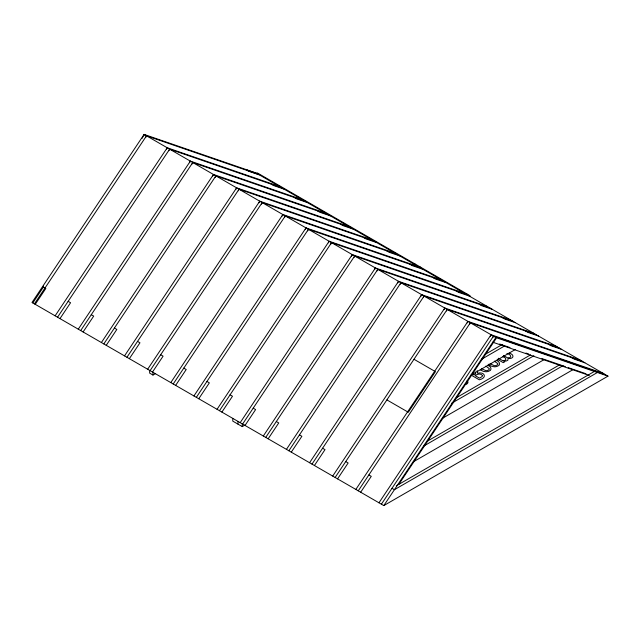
<?xml version="1.0" encoding="UTF-8"?>
<svg xmlns="http://www.w3.org/2000/svg" width="640" height="640" viewBox="0 0 640 640"><rect width="100%" height="100%" fill="white"/><g stroke="black" fill="none" stroke-linecap="round" stroke-linejoin="round"><path stroke-width="0.96" d="M142.192 138.272L144.096 134.416L256.184 173.032L608 376.144L383.816 505.584L32 302.464L144.096 134.416L495.904 337.536L608 376.144M145.752 137.36L146.52 135.816L258.608 174.432M166.464 149.312L167.224 147.776L279.32 186.384M168.888 150.712L169.648 149.168L281.744 187.784M189.592 162.672L190.36 161.128L302.448 199.744M192.016 164.072L192.776 162.528L304.872 201.136M212.728 176.024L213.488 174.48L325.584 213.096M215.144 177.424L215.912 175.88L328 214.496M235.856 189.376L236.616 187.84L348.712 226.448M238.28 190.776L239.04 189.232L351.136 227.848M258.984 202.736L259.752 201.192L371.84 239.808M261.408 204.136L262.176 202.592L374.264 241.2M282.12 216.088L282.88 214.544L394.976 253.16M284.544 217.488L285.304 215.944L397.4 254.56M305.248 229.44L306.016 227.904L418.104 266.512M307.672 230.84L308.432 229.296L420.528 267.912M328.384 242.8L329.144 241.256L441.24 279.872M330.8 244.2L331.568 242.656L443.656 281.264M351.512 256.152L352.272 254.608L464.368 293.224M353.936 257.552L354.696 256.008L466.792 294.624M374.64 269.504L375.408 267.968L487.496 306.576M377.064 270.904L377.824 269.36L489.92 307.976M397.776 282.864L398.536 281.32L510.632 319.936M400.2 284.264L400.96 282.72L513.056 321.328M414.688 264.536L414.984 263.936M419.912 267.552L420.208 266.952M420.904 296.216L421.672 294.672L533.76 333.288M423.328 297.616L424.088 296.072L536.184 334.688M444.04 309.568L444.8 308.032L556.896 346.64M446.456 310.968L447.224 309.424L559.312 348.04M462.184 291.96L462.48 291.36M466.456 294.432L466.752 293.832M467.408 294.976L467.704 294.376M469.784 296.352L470.08 295.752L257.288 172.896L256.992 173.496L246.408 169.848L248.824 171.248L259.416 174.896M467.168 322.928L467.928 321.384L580.024 360M469.592 324.328L470.352 322.784L582.448 361.392M490.296 336.28L491.064 334.736L603.152 373.352M492.72 337.68L493.48 336.136L605.576 374.752M32.808 302.928L43.4 287.056L43.4 286.064M34.424 303.864L146.52 135.816M35.232 304.328L45.824 288.448L43.4 287.056M55.128 315.816L167.224 147.776M57.552 317.216L169.648 149.168M59.976 318.616L70.568 302.736L68.144 301.344M78.264 329.176L190.36 161.128M80.688 330.576L192.776 162.528M83.104 331.968L93.696 316.096L91.272 314.696M101.392 342.528L213.488 174.48M103.816 343.928L215.912 175.88M106.24 345.328L116.832 329.448L114.408 328.048M124.528 355.88L236.616 187.84M126.944 357.28L239.04 189.232M129.368 358.68L139.96 342.8L137.536 341.408M147.656 369.24L259.752 201.192M150.08 370.64L262.176 202.592M152.504 372.032L163.088 356.16L160.672 354.76M170.784 382.592L282.88 214.544M173.208 383.992L285.304 215.944M175.632 385.392L186.224 369.512L183.8 368.112M193.92 395.944L306.016 227.904M196.344 397.344L308.432 229.296M198.76 398.744L209.352 382.864L206.928 381.472M217.048 409.304L329.144 241.256M219.472 410.704L331.568 242.656M221.896 412.096L232.488 396.224L230.064 394.824M240.184 422.656L352.272 254.608M242.6 424.056L354.696 256.008M245.024 425.456L255.616 409.576L253.192 408.176M263.312 436.008L375.408 267.968M265.736 437.408L377.824 269.36M268.16 438.808L278.744 422.928L276.328 421.536M286.44 449.368L398.536 281.32M288.864 450.768L400.96 282.72M291.288 452.16L301.88 436.288L299.456 434.888M309.576 462.72L421.672 294.672M312 464.12L424.088 296.072M314.416 465.52L325.008 449.64L322.584 448.24M332.704 476.072L444.8 308.032M335.128 477.472L447.224 309.424M337.552 478.872L348.144 462.992L345.72 461.6M355.84 489.432L467.928 321.384M358.256 490.832L470.352 322.784M360.68 492.224L371.272 476.352L368.848 474.952M378.968 502.784L491.064 334.736M381.392 504.184L493.48 336.136M383.816 505.584L495.904 337.536M398.76 484.464L496.152 338.456M149.648 370.392L149.648 373.128L152.976 375.048L155.568 373.552M232.768 418.376L232.768 421.12L242.272 426.608L244.864 425.104M485.856 353.976L502.272 344.504M481.368 359.368L504.688 345.904M515.232 349.576L471.088 375.064L479.304 379.792C487.832 377.832 484.352 371.264 477.632 373.28L477.176 370.656M456.296 397.76L530.584 354.864M451.8 403.144L533.872 355.768M442.288 418.4L544.424 359.432M426.728 441.536L559.76 364.728M423.968 445.928L563.048 365.632M413.48 461.744L572.752 369.792M396.304 485.816L594.984 371.104L597.408 372.496L394.4 489.704L391.984 488.304M465.256 384.512C467.096 384.52 469.288 382.208 467.048 380.936M284.16 189.184L273.576 185.536L271.152 184.136M307.296 202.536L296.704 198.888L294.28 197.488M330.424 215.888L319.832 212.24L317.416 210.848M353.56 229.248L342.968 225.6L340.544 224.2M376.688 242.6L366.096 238.952L363.672 237.552M399.816 255.952L389.232 252.304L386.808 250.912M422.952 269.312L412.36 265.664L409.936 264.264M446.08 282.664L435.488 279.016L433.072 277.616M469.216 296.016L458.624 292.368L456.2 290.976M492.344 309.376L481.752 305.728L479.328 304.328M515.472 322.728L504.888 319.08L502.464 317.68M538.608 336.08L528.016 332.432L525.592 331.04M561.736 349.44L551.144 345.792L548.728 344.392M584.872 362.792L574.28 359.144L571.856 357.744M499.656 344.016L509.976 347.568M525.928 353.064L528.744 354.032M541.88 358.56L565.336 366.64M568.152 367.608L585.984 373.752M492.696 342.184L589.344 375.472M494.368 361.144L497.84 363.68A2.752 1.592 0 0 1 497.4 364.808L496.336 365.424A2.776 1.6 0 0 1 494.36 365.688L489.992 363.696M485.8 366.096L489.272 368.624A2.752 1.592 0 0 1 488.832 369.76L487.768 370.376A2.776 1.6 0 0 1 485.792 370.632L481.432 368.64M496.368 360.472C499.576 361.032 501.208 365.416 497.264 366.304A4.848 2.8 0 0 1 494.184 366.792L490.856 366.016L488.152 364.232M487.8 365.424C491.016 365.976 492.64 370.368 488.704 371.248A4.848 2.8 0 0 1 485.616 371.736L483.384 371.368L480.272 369.8M509.096 353.08C515.072 354.6 513.696 359.344 508.056 358.44L507.928 360.128L506.576 360.92L503.744 361.272L504.704 361.824L503.248 362.656L497.232 359.176M506.904 353.488C511.112 354.184 512.616 358.424 507.352 357.744L503.408 355.432M502.848 356.784C507 357.584 506.872 361.264 502.52 360.56L498.504 358.24M472.4 374.04L473.92 374.92L475.664 373.912L475.296 372.024M414.04 359.304L435.416 371.648L408.32 412.264L386.944 399.928M144.096 134.416L145.424 135.576M242.272 423.864L242.272 426.608M237.992 421.392L237.992 424.136M152.976 372.312L152.976 375.048M482.504 375.648L482.016 376.608L479.52 378.152L475.192 375.656C477.136 374.024 480.952 373.072 482.504 375.648"/></g></svg>
